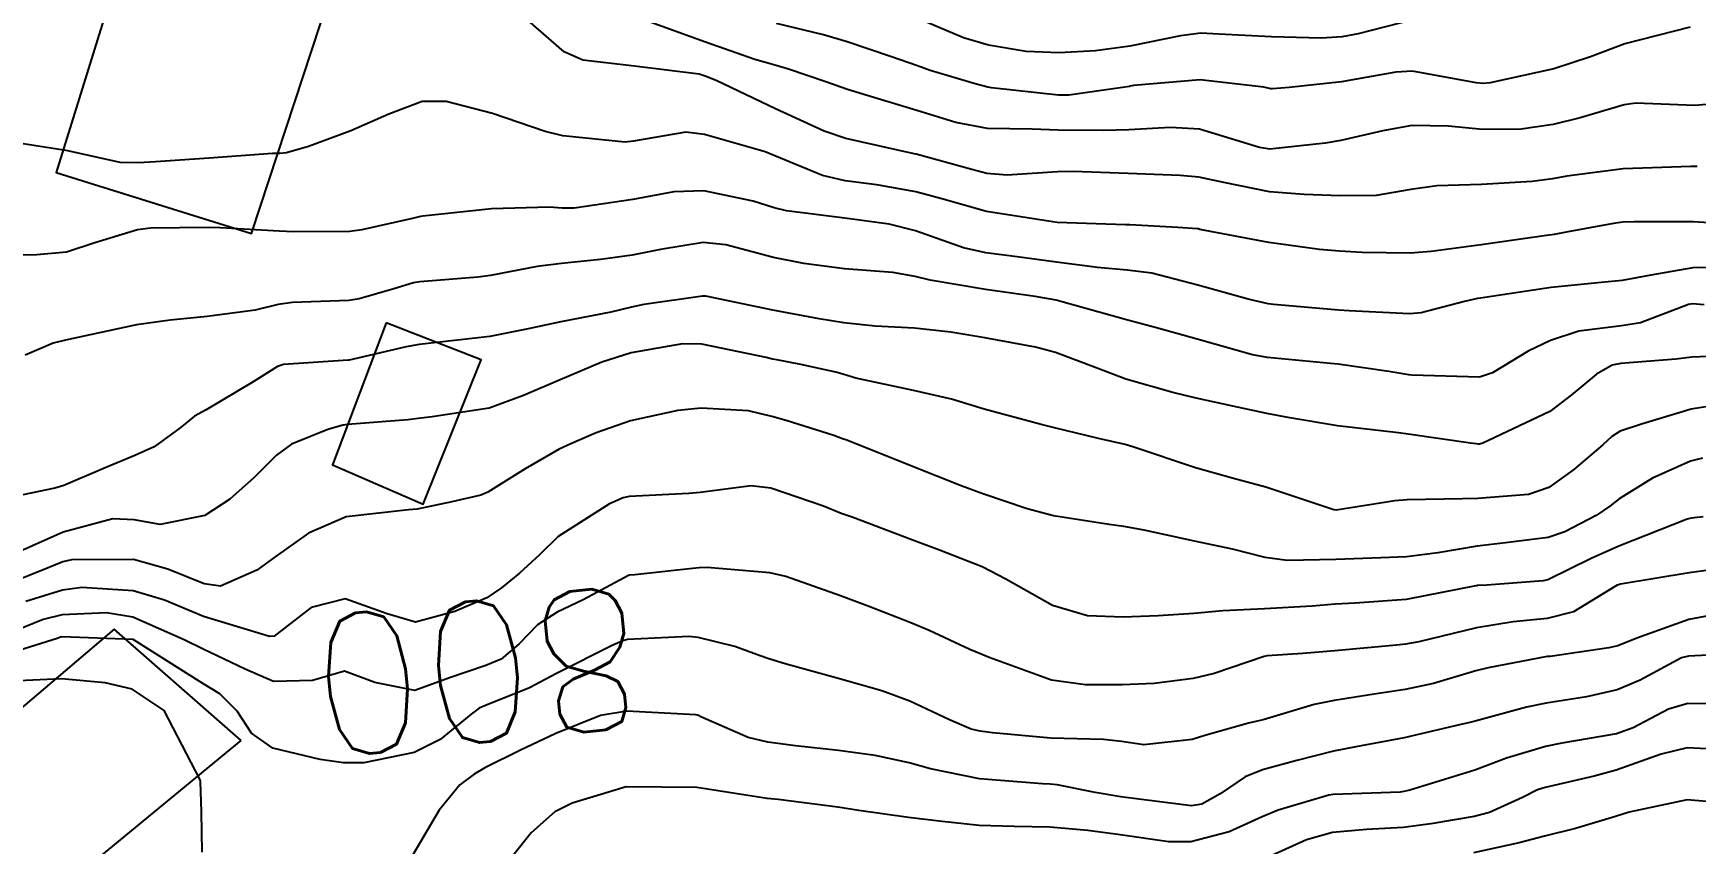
# Model space of a CAD drawing. Header units: metres. Extents: x 307586 to 320046, y 7427249 to 7434250.
# Drawn here: x 318573.04 to 318620.07, y 7430275.36 to 7430298.29 of the extents above; entities that cross this region are included whole.
import ezdxf
from ezdxf.enums import TextEntityAlignment as Align

# ---------------------------------------------------------------- set-up
doc = ezdxf.new("R2010")
doc.units = ezdxf.units.M
doc.header["$MEASUREMENT"] = 0
for name, color, linetype in [('Cotas', 45, 'Continuous'), ('Curvas de Nivel 1m', 11, 'Continuous'), ('Curvas de Nivel 5m', 15, 'Continuous'), ('Edificações', 30, 'Continuous')]:
    doc.layers.add(name, color=color, linetype=linetype)
doc.styles.add('Style-STANDARD', font='STANDARD.shx')

msp = doc.modelspace()

# ---------------------------------------------------------------- linework, layer by layer
at = {"layer": 'Curvas de Nivel 1m', "flags": 128}
for points, elevation in [([(318620.112, 7430294.519), (318620.022, 7430294.517), (318619.929, 7430294.518), (318618.021, 7430294.451), (318616.43, 7430294.244), (318616.018, 7430294.172), (318615.442, 7430294.094), (318614.016, 7430294.005), (318612.751, 7430293.967), (318612.015, 7430293.869), (318611.033, 7430293.7), (318610.013, 7430293.691), (318608.994, 7430293.727), (318608.013, 7430293.799), (318606.723, 7430294.065), (318606.017, 7430294.213), (318605.489, 7430294.26), (318604.018, 7430294.323), (318602.463, 7430294.381), (318602.018, 7430294.368), (318600.592, 7430294.269), (318600.018, 7430294.323), (318599.595, 7430294.432), (318598.023, 7430294.866), (318597.96, 7430294.881), (318596.029, 7430295.308), (318595.422, 7430295.519), (318594.041, 7430296.147), (318592.363, 7430296.947), (318592.054, 7430297.076), (318591.878, 7430297.129), (318590.057, 7430297.354), (318588.593, 7430297.527), (318588.061, 7430297.767), (318586.624, 7430299.014)], 809), ([(318619.916, 7430298.457), (318618.066, 7430297.992), (318617.094, 7430297.618), (318616.059, 7430297.277), (318614.254, 7430296.886), (318614.055, 7430296.865), (318613.861, 7430296.885), (318612.058, 7430297.212), (318611.587, 7430297.185), (318610.055, 7430296.913), (318608.574, 7430296.752), (318608.098, 7430296.714), (318608.052, 7430296.714), (318607.851, 7430296.762), (318606.055, 7430296.972), (318604.171, 7430296.808), (318604.073, 7430296.789), (318604.053, 7430296.786), (318602.341, 7430296.535), (318602.048, 7430296.533), (318600.152, 7430296.748), (318600.052, 7430296.765), (318599.689, 7430296.855), (318598.42, 7430297.238), (318598.058, 7430297.363), (318597.326, 7430297.622), (318596.064, 7430298.047), (318595.401, 7430298.245), (318594.069, 7430298.561)], 811), ([(318612.073, 7430298.671), (318610.521, 7430298.273), (318610.067, 7430298.184), (318609.481, 7430298.153), (318608.067, 7430298.188), (318606.577, 7430298.266), (318606.068, 7430298.286), (318605.495, 7430298.217), (318604.064, 7430297.925), (318603.09, 7430297.793), (318602.062, 7430297.73), (318601.128, 7430297.774), (318600.064, 7430297.949), (318599.363, 7430298.157), (318598.071, 7430298.703)], 812), ([(318621.756, 7430292.842), (318620.006, 7430292.949), (318618.328, 7430292.957), (318618.006, 7430292.942), (318617.743, 7430292.905), (318616.41, 7430292.656), (318616.066, 7430292.596), (318616.002, 7430292.585), (318615.915, 7430292.575), (318613.999, 7430292.302), (318612.588, 7430292.113), (318611.996, 7430292.064), (318610.636, 7430292.084), (318609.997, 7430292.12), (318609.425, 7430292.166), (318607.999, 7430292.367), (318606.043, 7430292.739), (318606.003, 7430292.751), (318605.976, 7430292.754), (318605.42, 7430292.789), (318604.061, 7430292.866), (318604.004, 7430292.869), (318603.943, 7430292.871), (318602.004, 7430292.936), (318601.888, 7430292.948), (318600.007, 7430293.246), (318598.746, 7430293.605), (318598.012, 7430293.803), (318596.91, 7430293.995), (318596.015, 7430294.113), (318595.368, 7430294.262), (318594.022, 7430294.823), (318593.747, 7430294.933), (318592.03, 7430295.422), (318591.501, 7430295.485), (318590.027, 7430295.233), (318589.791, 7430295.209), (318588.029, 7430295.382), (318587.523, 7430295.512), (318586.038, 7430296.017), (318584.727, 7430296.355), (318584.042, 7430296.354), (318583.102, 7430295.995), (318582.03, 7430295.53), (318581.695, 7430295.406), (318580.827, 7430295.082), (318580.207, 7430294.903), (318580.021, 7430294.889), (318579.816, 7430294.888), (318578.019, 7430294.75), (318576.5, 7430294.654), (318576.018, 7430294.618), (318575.503, 7430294.633), (318574.021, 7430294.963), (318572.581, 7430295.184)], 808), ([(318620.937, 7430291.657), (318619.993, 7430291.65), (318618.804, 7430291.441), (318617.989, 7430291.295), (318617.398, 7430291.237), (318615.987, 7430291.093), (318614.109, 7430290.813), (318613.984, 7430290.793), (318613.895, 7430290.78), (318613.531, 7430290.695), (318612.306, 7430290.379), (318611.978, 7430290.354), (318610.266, 7430290.439), (318609.979, 7430290.458), (318608.129, 7430290.61), (318607.981, 7430290.632), (318607.407, 7430290.766), (318605.987, 7430291.16), (318604.689, 7430291.499), (318603.991, 7430291.589), (318603.148, 7430291.662), (318601.993, 7430291.816), (318600.874, 7430291.962), (318599.995, 7430292.071), (318599.358, 7430292.221), (318598.001, 7430292.701), (318597.257, 7430292.887), (318596.004, 7430293.056), (318594.348, 7430293.266), (318594.007, 7430293.348), (318593.412, 7430293.533), (318592.012, 7430293.83), (318591.164, 7430293.806), (318590.009, 7430293.583), (318588.347, 7430293.335), (318588.006, 7430293.337), (318587.646, 7430293.364), (318586.006, 7430293.323), (318584.067, 7430293.113), (318584.003, 7430293.105), (318583.959, 7430293.094), (318583.811, 7430293.052), (318582.339, 7430292.725), (318581.997, 7430292.68), (318580.413, 7430292.67), (318579.997, 7430292.686), (318578.328, 7430292.785), (318577.998, 7430292.796), (318576.359, 7430292.775), (318575.997, 7430292.725), (318574.789, 7430292.36), (318573.987, 7430292.096), (318573.149, 7430292.015), (318571.985, 7430292.009)], 807), ([(318620.31, 7430290.607), (318619.983, 7430290.633), (318619.864, 7430290.612), (318618.509, 7430290.098), (318617.974, 7430290.014), (318616.765, 7430289.858), (318615.967, 7430289.598), (318615.334, 7430289.298), (318614.321, 7430288.684), (318613.952, 7430288.562), (318612.044, 7430288.617), (318611.952, 7430288.626), (318611.389, 7430288.716), (318609.956, 7430288.925), (318609.743, 7430288.946), (318607.958, 7430289.113), (318607.532, 7430289.192), (318605.966, 7430289.631), (318604.815, 7430289.953), (318603.973, 7430290.179), (318602.115, 7430290.695), (318601.981, 7430290.733), (318601.389, 7430290.836), (318599.985, 7430291.034), (318598.416, 7430291.303), (318597.988, 7430291.403), (318597.358, 7430291.517), (318595.99, 7430291.622), (318594.839, 7430291.77), (318593.988, 7430291.94), (318592.635, 7430292.302), (318591.994, 7430292.37), (318590.784, 7430292.169), (318589.989, 7430292.011), (318589.086, 7430291.883), (318587.984, 7430291.769), (318587.301, 7430291.689), (318585.979, 7430291.437), (318585.618, 7430291.385), (318583.976, 7430291.257), (318583.801, 7430291.226), (318583.243, 7430291.057), (318582.262, 7430290.775), (318581.97, 7430290.73), (318580.381, 7430290.674), (318579.968, 7430290.611), (318579.322, 7430290.455), (318577.964, 7430290.275), (318576.92, 7430290.174), (318575.962, 7430290.043), (318574.523, 7430289.726), (318573.957, 7430289.6), (318573.607, 7430289.523), (318572.814, 7430289.181)], 806), ([(318620.761, 7430287.785), (318619.943, 7430287.648), (318618.534, 7430287.226), (318617.937, 7430287.031), (318617.698, 7430286.88), (318617.442, 7430286.645), (318616.628, 7430285.947), (318615.915, 7430285.439), (318615.341, 7430285.239), (318613.91, 7430285.125), (318613.477, 7430285.119), (318611.909, 7430285.091), (318611.559, 7430285.063), (318609.904, 7430284.796), (318609.831, 7430284.804), (318607.913, 7430285.447), (318606.996, 7430285.69), (318605.921, 7430285.993), (318604.149, 7430286.587), (318603.931, 7430286.65), (318603.18, 7430286.818), (318601.936, 7430287.124), (318601.552, 7430287.219), (318599.941, 7430287.655), (318599.015, 7430287.935), (318597.946, 7430288.184), (318596.311, 7430288.534), (318595.95, 7430288.643), (318595.751, 7430288.703), (318594.755, 7430288.918), (318594.074, 7430289.047), (318593.954, 7430289.069), (318593.776, 7430289.111), (318591.958, 7430289.495), (318591.413, 7430289.501), (318589.956, 7430289.246), (318589.124, 7430288.982), (318587.948, 7430288.484), (318586.91, 7430288.043), (318585.94, 7430287.683), (318584.328, 7430287.436), (318583.936, 7430287.387), (318583.637, 7430287.352), (318581.934, 7430287.217), (318581.806, 7430287.2), (318581.377, 7430287.076), (318580.35, 7430286.662), (318579.922, 7430286.348), (318579.293, 7430285.718), (318578.609, 7430285.109), (318577.898, 7430284.643), (318576.637, 7430284.391), (318575.897, 7430284.524), (318575.298, 7430284.547), (318573.893, 7430284.169), (318572.061, 7430283.365)], 804), ([(318620.268, 7430286.266), (318619.927, 7430286.184), (318618.848, 7430285.697), (318617.91, 7430285.116), (318617.639, 7430284.91), (318617.252, 7430284.647), (318616.372, 7430284.181), (318615.896, 7430284.018), (318614.695, 7430283.872), (318613.894, 7430283.777), (318612.78, 7430283.585), (318611.891, 7430283.476), (318611.165, 7430283.443), (318609.89, 7430283.401), (318608.511, 7430283.373), (318607.89, 7430283.454), (318606.968, 7430283.693), (318605.894, 7430283.913), (318604.466, 7430284.226), (318603.898, 7430284.328), (318603.478, 7430284.386), (318601.901, 7430284.633), (318601.157, 7430284.837), (318599.909, 7430285.26), (318599.29, 7430285.482), (318597.92, 7430286.027), (318596.058, 7430286.772), (318595.932, 7430286.815), (318595.688, 7430286.904), (318594.34, 7430287.327), (318593.938, 7430287.446), (318593.275, 7430287.602), (318591.94, 7430287.685), (318591.281, 7430287.615), (318589.936, 7430287.326), (318588.966, 7430286.985), (318588.247, 7430286.676), (318587.926, 7430286.523), (318586.959, 7430285.968), (318585.907, 7430285.306), (318585.708, 7430285.221), (318584.881, 7430285.035), (318583.901, 7430284.822), (318583.655, 7430284.807), (318581.898, 7430284.602), (318580.834, 7430284.14), (318579.887, 7430283.472), (318579.366, 7430283.098), (318578.345, 7430282.644), (318577.877, 7430282.712), (318576.852, 7430283.13), (318575.885, 7430283.398), (318574.122, 7430283.394), (318573.885, 7430283.334), (318573.468, 7430283.166), (318572.344, 7430282.715)], 803), ([(318620.285, 7430284.606), (318619.945, 7430284.567), (318619.902, 7430284.563), (318619.833, 7430284.542), (318617.894, 7430283.779), (318617.115, 7430283.424), (318615.885, 7430282.825), (318615.755, 7430282.791), (318614.159, 7430282.677), (318613.902, 7430282.661), (318613.883, 7430282.656), (318613.853, 7430282.651), (318611.878, 7430282.267), (318610.439, 7430282.162), (318609.877, 7430282.137), (318609.218, 7430282.081), (318607.875, 7430282.007), (318606.699, 7430281.948), (318605.874, 7430281.871), (318604.861, 7430281.802), (318603.873, 7430281.763), (318602.867, 7430281.809), (318601.876, 7430282.1), (318600.555, 7430282.843), (318599.886, 7430283.19), (318598.682, 7430283.659), (318597.894, 7430283.959), (318596.205, 7430284.592), (318595.901, 7430284.702), (318595.401, 7430284.905), (318593.91, 7430285.419), (318593.357, 7430285.483), (318591.908, 7430285.299), (318591.591, 7430285.27), (318589.906, 7430285.182), (318589.735, 7430285.143), (318589.346, 7430284.978), (318587.893, 7430284.05), (318587.362, 7430283.532), (318586.802, 7430283.011), (318586.291, 7430282.602), (318585.872, 7430282.312), (318584.968, 7430281.927), (318583.862, 7430281.627), (318583.06, 7430281.857), (318581.871, 7430282.287), (318580.903, 7430282.044), (318579.855, 7430281.231), (318579.729, 7430281.218), (318577.863, 7430281.787), (318576.755, 7430282.246), (318575.874, 7430282.517), (318574.419, 7430282.611), (318573.874, 7430282.532), (318572.837, 7430282.207)], 802), ([(318621.275, 7430283.21), (318619.887, 7430283.019), (318617.946, 7430282.701), (318617.883, 7430282.683), (318617.854, 7430282.669), (318617.805, 7430282.641), (318616.612, 7430281.917), (318615.874, 7430281.728), (318614.909, 7430281.633), (318613.871, 7430281.461), (318612.236, 7430281.074), (318611.866, 7430281.002), (318611.606, 7430280.972), (318609.864, 7430280.811), (318608.957, 7430280.744), (318607.951, 7430280.669), (318607.861, 7430280.652), (318606.451, 7430280.177), (318605.852, 7430280.032), (318604.753, 7430279.887), (318603.849, 7430279.85), (318602.808, 7430279.857), (318601.85, 7430279.982), (318600.084, 7430280.623), (318599.861, 7430280.717), (318599.539, 7430280.855), (318598.389, 7430281.393), (318597.87, 7430281.61), (318596.706, 7430282.06), (318595.878, 7430282.374), (318594.331, 7430282.916), (318593.884, 7430283.024), (318592.109, 7430283.17), (318591.885, 7430283.163), (318591.69, 7430283.147), (318590.065, 7430282.968), (318589.9, 7430282.952), (318589.883, 7430282.945), (318588.602, 7430282.259), (318587.867, 7430281.91), (318587.312, 7430281.555), (318586.787, 7430281.011), (318586.285, 7430280.579), (318585.847, 7430280.403), (318584.819, 7430280.054), (318583.839, 7430279.696), (318582.704, 7430279.92), (318581.845, 7430280.24), (318580.942, 7430279.979), (318579.842, 7430279.948), (318579.042, 7430280.299), (318577.85, 7430280.858), (318577.317, 7430281.125), (318575.862, 7430281.772), (318575.119, 7430281.892), (318573.863, 7430281.835), (318573.326, 7430281.703), (318572.04, 7430281.187)], 801), ([(318621.698, 7430280.758), (318619.863, 7430280.667), (318619.668, 7430280.613), (318618.498, 7430279.986), (318617.849, 7430279.712), (318616.981, 7430279.513), (318615.843, 7430279.337), (318615.288, 7430279.219), (318613.835, 7430278.823), (318613.724, 7430278.792), (318613.265, 7430278.689), (318611.829, 7430278.356), (318610.456, 7430278.094), (318609.825, 7430277.98), (318608.79, 7430277.712), (318607.82, 7430277.447), (318607.331, 7430277.252), (318606.623, 7430276.772), (318606.105, 7430276.48), (318605.808, 7430276.429), (318603.949, 7430276.661), (318603.811, 7430276.681), (318603.085, 7430276.811), (318602.007, 7430277.019), (318601.815, 7430277.039), (318601.597, 7430277.05), (318599.816, 7430277.191), (318598.426, 7430277.478), (318597.821, 7430277.648), (318596.858, 7430277.854), (318595.824, 7430277.998), (318594.606, 7430278.131), (318593.826, 7430278.227), (318593.265, 7430278.367), (318591.928, 7430278.949), (318591.867, 7430278.983), (318591.833, 7430278.99), (318591.783, 7430279.001), (318589.834, 7430279.112), (318589.09, 7430278.981), (318587.828, 7430278.475), (318586.825, 7430278.008), (318585.818, 7430277.5), (318585.514, 7430277.325), (318585.113, 7430277.027), (318584.531, 7430276.303), (318583.783, 7430275.04)], 799), ([(318577.822, 7430275.119), (318577.8, 7430276.256), (318577.771, 7430277.12), (318577.765, 7430277.169), (318576.745, 7430279.131), (318575.839, 7430279.73), (318575.083, 7430279.906), (318573.841, 7430280.018), (318572.625, 7430279.962)], 799), ([(318621.122, 7430279.319), (318619.844, 7430279.327), (318619.297, 7430279.162), (318618.298, 7430278.633), (318617.831, 7430278.471), (318616.285, 7430278.198), (318615.827, 7430278.109), (318614.719, 7430277.776), (318613.821, 7430277.443), (318611.98, 7430276.873), (318611.814, 7430276.832), (318611.707, 7430276.818), (318609.813, 7430276.751), (318609.69, 7430276.732), (318608.256, 7430276.304), (318607.803, 7430276.119), (318606.871, 7430275.695), (318605.792, 7430275.412), (318605.167, 7430275.411), (318603.795, 7430275.608), (318602.879, 7430275.732), (318601.798, 7430275.829), (318600.793, 7430275.845), (318599.798, 7430275.872), (318598.669, 7430275.998), (318597.801, 7430276.104), (318596.4, 7430276.298), (318595.805, 7430276.394), (318594.12, 7430276.605), (318593.809, 7430276.641), (318591.813, 7430276.95), (318589.813, 7430276.97), (318588.289, 7430276.509), (318587.802, 7430276.259), (318587.133, 7430275.667), (318586.611, 7430275.012)], 798), ([(318620.386, 7430278.046), (318619.827, 7430278.067), (318619.098, 7430277.893), (318617.821, 7430277.441), (318617.199, 7430277.266), (318615.816, 7430276.949), (318615.599, 7430276.878), (318615.171, 7430276.666), (318614.239, 7430276.243), (318613.805, 7430276.124), (318612.583, 7430275.917), (318611.8, 7430275.818), (318610.757, 7430275.762), (318609.797, 7430275.673), (318609.063, 7430275.472), (318607.785, 7430274.895)], 797), ([(318621.811, 7430276.434), (318619.826, 7430276.597), (318618.192, 7430276.25), (318617.805, 7430276.129), (318616.667, 7430275.785), (318615.797, 7430275.569), (318615.082, 7430275.379), (318613.789, 7430275.103)], 796)]:
    msp.add_lwpolyline(points, dxfattribs=dict(at, elevation=elevation))
at = {"layer": 'Curvas de Nivel 5m', "flags": 128}
for points, elevation in [([(318620.38, 7430296.275), (318620.047, 7430296.247), (318618.374, 7430296.309), (318618.047, 7430296.264), (318616.803, 7430295.891), (318616.039, 7430295.71), (318615.133, 7430295.577), (318614.036, 7430295.563), (318613.077, 7430295.66), (318612.037, 7430295.68), (318611.224, 7430295.529), (318610.031, 7430295.256), (318609.588, 7430295.179), (318608.027, 7430295.008), (318607.735, 7430295.056), (318606.035, 7430295.571), (318605.211, 7430295.617), (318604.034, 7430295.559), (318603.317, 7430295.534), (318602.034, 7430295.549), (318601.301, 7430295.57), (318600.034, 7430295.596), (318599.138, 7430295.762), (318598.041, 7430296.1), (318596.327, 7430296.619), (318596.05, 7430296.702), (318595.467, 7430296.909), (318594.408, 7430297.276), (318594.057, 7430297.371), (318593.454, 7430297.541), (318592.064, 7430298.039), (318590.394, 7430298.643)], 810), ([(318621.376, 7430289.182), (318619.961, 7430289.122), (318619.508, 7430289.068), (318617.957, 7430288.941), (318617.706, 7430288.893), (318617.266, 7430288.647), (318616.553, 7430288.048), (318615.942, 7430287.584), (318614.045, 7430286.688), (318613.959, 7430286.663), (318613.932, 7430286.661), (318613.697, 7430286.692), (318611.935, 7430286.947), (318611.667, 7430286.981), (318609.937, 7430287.179), (318608.592, 7430287.403), (318607.941, 7430287.529), (318606.978, 7430287.734), (318605.945, 7430287.961), (318605.278, 7430288.122), (318603.95, 7430288.499), (318603.108, 7430288.818), (318601.959, 7430289.259), (318601.394, 7430289.403), (318599.965, 7430289.668), (318599.001, 7430289.831), (318597.969, 7430289.94), (318596.857, 7430290.004), (318595.971, 7430290.096), (318595.274, 7430290.212), (318593.968, 7430290.454), (318592.074, 7430290.847), (318591.972, 7430290.854), (318590.319, 7430290.617), (318589.969, 7430290.541), (318589.387, 7430290.399), (318587.964, 7430290.12), (318587.045, 7430289.926), (318585.96, 7430289.707), (318584.457, 7430289.542), (318583.957, 7430289.482), (318583.596, 7430289.414), (318582.103, 7430289.068), (318581.985, 7430289.037), (318581.953, 7430289.036), (318580.121, 7430288.919), (318579.951, 7430288.861), (318579.269, 7430288.423), (318577.938, 7430287.635), (318577.608, 7430287.451), (318577.205, 7430287.127), (318576.468, 7430286.591), (318575.921, 7430286.339), (318575.077, 7430285.991), (318573.908, 7430285.494), (318573.658, 7430285.421), (318572.522, 7430285.184)], 805), ([(318620.631, 7430281.847), (318619.874, 7430281.698), (318618.406, 7430281.169), (318617.866, 7430280.956), (318617.613, 7430280.895), (318615.956, 7430280.659), (318615.873, 7430280.65), (318614.2, 7430280.334), (318613.856, 7430280.249), (318612.654, 7430279.895), (318611.848, 7430279.724), (318610.978, 7430279.586), (318609.843, 7430279.409), (318609.283, 7430279.297), (318607.835, 7430278.867), (318607.752, 7430278.843), (318607.423, 7430278.764), (318606.187, 7430278.419), (318605.828, 7430278.306), (318604.464, 7430278.156), (318603.827, 7430278.246), (318603.323, 7430278.303), (318601.828, 7430278.347), (318600.182, 7430278.494), (318599.83, 7430278.541), (318599.576, 7430278.599), (318598.959, 7430278.863), (318597.841, 7430279.388), (318597.047, 7430279.686), (318595.85, 7430280.025), (318594.319, 7430280.444), (318593.85, 7430280.584), (318593.603, 7430280.676), (318592.888, 7430280.934), (318591.857, 7430281.196), (318591.589, 7430281.221), (318589.855, 7430281.132), (318589.725, 7430281.102), (318589.443, 7430280.976), (318587.845, 7430280.176), (318587.084, 7430279.764), (318585.835, 7430279.267), (318585.66, 7430279.197), (318585.428, 7430279.024), (318584.552, 7430278.306), (318583.822, 7430277.943), (318582.4, 7430277.643), (318581.819, 7430277.646), (318581.157, 7430277.739), (318579.823, 7430278.06), (318579.215, 7430278.488), (318578.81, 7430279.105), (318578.32, 7430279.595), (318577.841, 7430279.891), (318575.868, 7430281.14), (318573.854, 7430281.207), (318573.813, 7430281.201), (318573.718, 7430281.162), (318571.847, 7430280.578)], 800)]:
    msp.add_lwpolyline(points, dxfattribs=dict(at, elevation=elevation))
at = {"layer": 'Edificações'}
for points in [[(318582.139, 7430301.52), (318576.469, 7430303.283), (318573.69, 7430294.345), (318579.217, 7430292.627)], [(318583.027, 7430290.098), (318581.51, 7430286.073), (318584.077, 7430284.965), (318585.711, 7430289.048)], [(318578.924, 7430278.281), (318575.333, 7430281.429), (318570.293, 7430277.148), (318567.772, 7430280.116), (318558.437, 7430272.187), (318563.823, 7430265.847)]]:
    msp.add_lwpolyline(points, close=True, dxfattribs=at)

# ---------------------------------------------------------------- texts
at = {"layer": 'Cotas', "style": 'Style-STANDARD'}
msp.add_text('800', height=4, rotation=185.7214, dxfattribs=at).set_placement((318585.625, 7430280.225, 800), align=Align.MIDDLE_CENTER)

doc.saveas('drawing.dxf')
